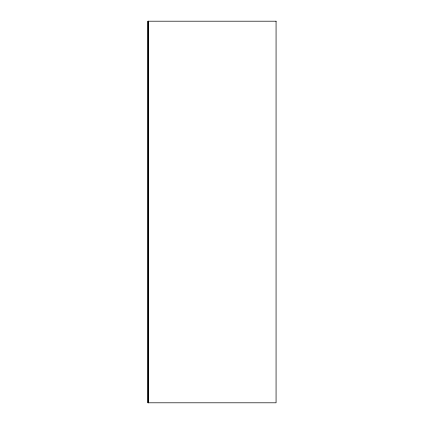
<?xml version="1.0" encoding="UTF-8"?>
<svg xmlns="http://www.w3.org/2000/svg" width="424" height="424" viewBox="0 0 424 424"><rect width="100%" height="100%" fill="white"/><g stroke="black" fill="none" stroke-linecap="round" stroke-linejoin="round"><path stroke-width="0.64" d="M148.352 21.2L148.352 402.8M148.172 21.2L148.172 402.8M148.05 21.2L148.05 402.8M276.066 21.2L147.934 21.2L147.934 402.8L276.066 402.8L276.066 21.2"/></g></svg>
